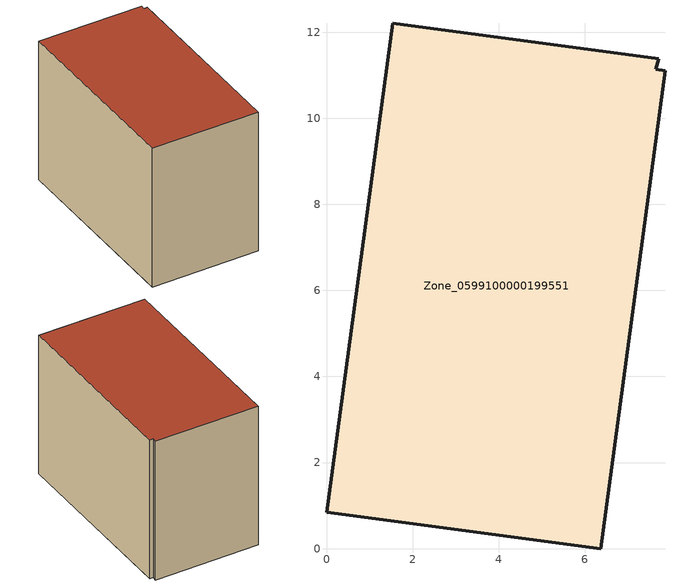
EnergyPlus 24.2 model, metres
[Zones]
Zone_0599100000199551
 floor ground (C_G): 7.72,11.38 7.65,11.14 7.86,11.1 6.37,0 0,0.84 1.54,12.2 z0
 wall outside (C_F): 7.72,11.38 1.54,12.2 0,0.84 6.37,0 7.86,11.1 7.65,11.14 7.72,11.38 z0:8.72
 roof outside (C_R): 7.65,11.14 7.72,11.38 1.54,12.2 0,0.84 6.37,0 7.86,11.1 z8.72
[BUILDING]
Pand.0599100000199551: North Axis=0; Terrain=City; Loads Convergence Tolerance Value=0.04; Temperature Convergence Tolerance Value=0.4; Solar Distribution=FullExterior; Maximum Number of Warmup Days=25; Minimum Number of Warmup Days=1
[Site:Location]
Rotterdam.The.Hague.AP_ZH_NLD Design_Conditions: Latitude=51.96; Longitude=4.45; Time Zone=1; Elevation=-4.5
[SITE:GROUNDTEMPERATURE:BUILDINGSURFACE]
18, 18, 18, 18, 18, 18, 18, 18, 18, 18, 18, 18
[MATERIAL] Thermal Absorptance=0.9; Solar Absorptance=0.7; Visible Absorptance=0.7
Name | Roughness | Thickness | Conductivity | Density | Specific Heat
G.TI.1946-1964 | MediumSmooth | 0.15 | 1 | 540 | 1210
F.TI.1946-1964 | Rough | 0.3 | 0.857143 | 1920 | 840
R.TI.1946-1964 | MediumRough | 0.2 | 0.277778 | 1500 | 1000
[CONSTRUCTION]
C_G: G.TI.1946-1964
C_F: F.TI.1946-1964
C_R: R.TI.1946-1964
[ZONE]
Zone_0599100000199551: Type=1; Multiplier=1; Ceiling Height=Autocalculate; Volume=Autocalculate; Floor Area=autocalculate; Part of Total Floor Area=Yes
[ZONEINFILTRATION:DESIGNFLOWRATE]
Infil_Zone_0599100000199551: Zone or ZoneList or Space or SpaceList=Zone_0599100000199551; Schedule=AlwaysOn; Design Flow Rate Calculation Method=Flow/Area; Flow Rate per Floor Area=0.003; Constant Term Coefficient=1; Temperature Term Coefficient=0; Velocity Term Coefficient=0; Velocity Squared Term Coefficient=0
[HVACTEMPLATE:ZONE:IDEALLOADSAIRSYSTEM]
Zone_0599100000199551: Maximum Heating Supply Air Temperature=50; Minimum Cooling Supply Air Temperature=13; Maximum Heating Supply Air Humidity Ratio=0.0156; Minimum Cooling Supply Air Humidity Ratio=0.0077; Heating Limit=NoLimit; Cooling Limit=NoLimit; Dehumidification Control Type=ConstantSensibleHeatRatio; Cooling Sensible Heat Ratio=0.7; Dehumidification Setpoint=60; Humidification Control Type=None; Humidification Setpoint=30; Outdoor Air Method=None; Outdoor Air Flow Rate per Person=0.00944; Outdoor Air Flow Rate per Zone Floor Area=0; Outdoor Air Flow Rate per Zone=0; Demand Controlled Ventilation Type=None; Outdoor Air Economizer Type=NoEconomizer; Heat Recovery Type=None; Sensible Heat Recovery Effectiveness=0.7; Latent Heat Recovery Effectiveness=0.65
[ZONECONTROL:THERMOSTAT]
ThermostatControl_Zone_0599100000199551: Zone or ZoneList=Zone_0599100000199551; Control Type Schedule=DualSetpointControlType; Control 1=Thermostat_Zone_0599100000199551; Temperature Difference Between Cutout And Setpoint=0
[THERMOSTATSETPOINT:DUALSETPOINT]
Thermostat_Zone_0599100000199551: Heating Setpoint Temperature Schedule=HeatingSetpoint_Zone_0599100000199551; Cooling Setpoint Temperature Schedule=CoolingSetpoint_Zone_0599100000199551
[SCHEDULE:COMPACT]
HeatingSetpoint_Zone_0599100000199551: Through: 12/31, For: AllDays, Until: 24:00, 21
CoolingSetpoint_Zone_0599100000199551: Through: 12/31, For: AllDays, Until: 24:00, 24
DualSetpointControlType: Through: 12/31, For: AllDays, Until: 24:00, 4
AlwaysOn: Through: 12/31, For: AllDays, Until: 24:00, 1
